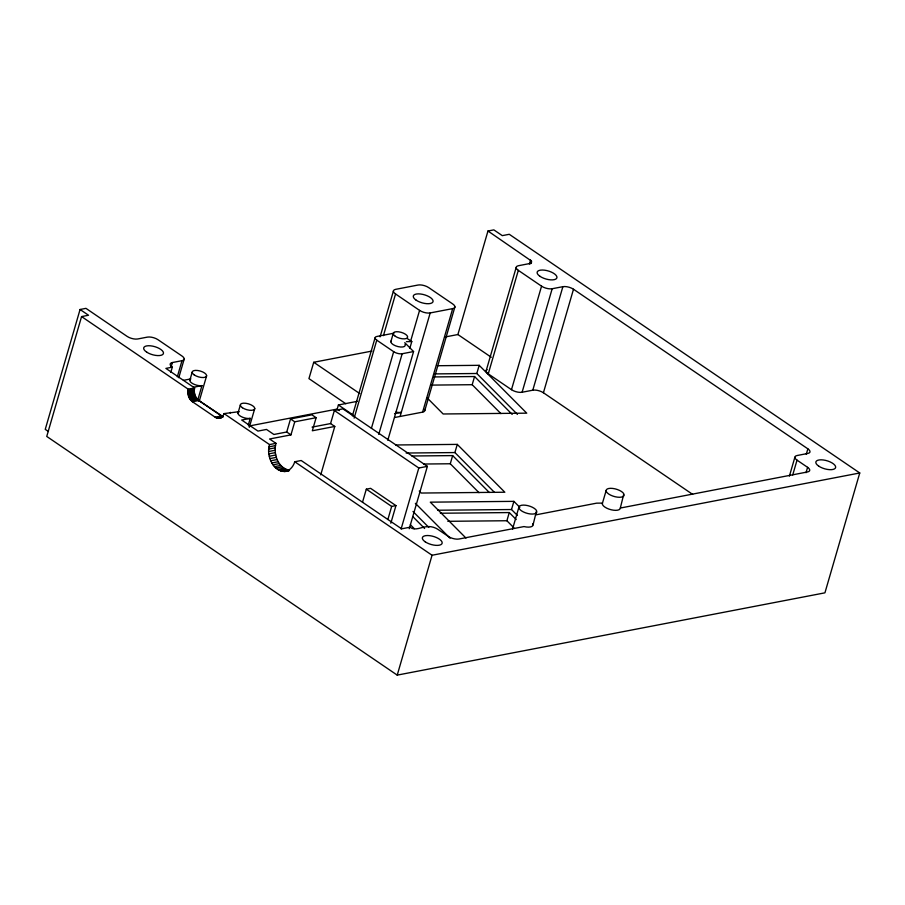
<?xml version="1.0" encoding="UTF-8"?>
<svg xmlns="http://www.w3.org/2000/svg" width="905" height="905" viewBox="0 0 905 905"><rect width="100%" height="100%" fill="white"/><g stroke="black" fill="none" stroke-linecap="round" stroke-linejoin="round"><path stroke-width="1.36" d="M238.875 411.707L224.055 413.596C223.207 417.431 218.399 419.796 215.141 417.194L192.437 401.741C188.636 398.958 187.165 393.686 188.206 389.184L194.609 387.951C193.557 392.442 195.039 397.725 198.84 400.508L223.331 416.843M289.51 470.555C274.849 475.917 265.516 456.561 269.532 444.581L224.055 413.596M282.598 471.335L289.034 470.091C277.654 467.885 273.197 453.484 275.968 443.337L269.566 438.993L290.946 434.886L294.747 421.809L316.128 417.691L312.327 430.769L334.782 426.447L320.732 474.854M177.312 376.819L181.996 360.688A7.772 3.167 16.2 0 0 182.063 356.072L157.956 339.68A7.772 3.167 16.2 0 0 147.323 337.124L137.752 338.968A7.772 3.167 16.2 0 1 127.13 336.4L85.952 308.356L80.07 309.487L45.25 429.355L48.418 431.504M80.07 309.487L88.52 315.245L81.574 316.58L46.743 436.436L397.227 675.119L824.93 592.832L859.75 472.976L509.266 234.293L502.298 235.639L493.847 229.881L487.965 231.013L457.896 334.533L445.418 336.931M171.203 366.57L172.38 362.543L181.996 360.688M170.819 372.283L172.312 367.17A7.772 3.167 16.2 0 1 172.38 362.543M178.771 377.724L184.235 358.912M189.835 380.304L192.211 372.136M197.652 400.406L201.951 385.621A7.455 3.043 16.2 0 1 193.206 383.89A7.455 3.043 16.2 0 1 190.141 379.568M199.191 401.368L206.623 375.801M237.97 413.189L240.345 405.01M248.298 425.09L250.255 418.37A7.455 3.043 16.2 0 1 240.764 416.357A7.455 3.043 16.2 0 1 238.943 411.843M249.294 427.318L254.769 408.483M250.255 418.37L241.692 420.022L257.948 431.085L266.5 429.445L273.898 434.479L286.727 432.002L290.528 418.936L311.908 414.818L316.128 417.691M312.067 427.126L330.563 423.574L334.364 410.497L342.916 408.856L427.375 466.358L409.252 528.724M248.886 426.051L337.203 409.06L338.391 404.976L357.339 401.334M352.396 415.881L375.043 337.904M354.127 418.155L376.774 340.178A6.211 2.534 16.2 0 1 376.831 336.479L393.947 333.187M380.1 336.841L393.381 291.127M383.437 335.653L395.553 293.978A7.772 3.167 16.2 0 1 395.621 289.351L418.065 285.03A7.772 3.167 16.2 0 1 428.687 287.598L452.76 303.99A7.772 3.167 16.2 0 1 452.692 308.616L422.612 412.126L394.704 417.499M390.847 341.728L393.223 333.549M371.412 428.314L393.675 351.683L376.774 340.178M378.731 434.4L402.171 353.742L413.574 351.547L387.793 440.271M362.509 502.241L366.31 489.175L370.609 488.349L395.949 505.601L390.824 523.226M410.587 341.276L419.569 310.381L395.553 293.978M409.818 348.323L411.775 341.604L407.103 338.425M400.112 416.458L430.192 312.938L452.692 308.616M536.869 511.755A9.322 3.812 16.2 0 1 527.796 513.508L525.466 512.807A9.322 3.812 16.2 0 1 521.518 505.273A9.322 3.812 16.2 0 1 536.575 510.669L533.068 524.832A9.322 3.812 16.2 0 1 523.995 526.574L458.948 539.018A7.772 3.167 16.2 0 1 448.326 536.45L437.771 529.267A7.772 3.167 16.2 0 0 427.137 526.699C421.753 526.733 414.943 531.337 410.078 527.208L401.628 528.837L387.872 519.493L391.673 506.427L395.949 505.601M424.852 410.35L454.921 306.829M401.096 529.018L418.811 468.009L427.375 466.358M500.906 413.619L472.184 384.704L474.559 376.537L433.767 376.933M479.005 492.682L450.283 463.767L452.647 455.6L411.865 455.996M517.422 414.366L476.811 373.494L479.186 365.326L437.387 365.722M494.526 492.433L454.91 452.557L457.274 444.389L395.7 444.977M397.227 675.119L432.058 555.251L859.75 472.976M486.087 371.027L516.167 267.507M692.664 494.39L543.419 392.759A7.772 3.167 16.2 0 0 532.796 390.191L522.106 392.25A7.772 3.167 16.2 0 1 511.483 389.682L488.259 373.867L518.327 270.357A7.772 3.167 16.2 0 1 518.395 265.731L530.522 263.378L531.45 262.801L531.484 261.047L487.965 231.013M529.402 264.068L530.579 260.029M530.692 263.74L531.484 261.047M511.483 389.682L541.552 286.172L518.327 270.357M522.106 392.25L552.174 288.74L562.876 286.681A7.772 3.167 16.2 0 1 573.499 289.238L807.86 448.835A7.772 3.167 16.2 0 1 807.792 453.462L797.101 455.52A7.772 3.167 16.2 0 0 797.034 460.147L792.735 474.933M532.796 390.191L562.876 286.681M543.419 392.759L573.499 289.238M513.825 527.717L506.891 520.737L509.266 512.569L440.35 513.237M517.468 515.511L511.517 509.526L513.893 501.359L430.305 502.162L465.973 538.056M512.535 529.097L518.837 507.4M602.289 503.689L606.418 489.673A9.322 3.812 16.2 0 1 617.493 489.571L619.665 490.487A9.322 3.812 16.2 0 1 623.828 493.881L620.321 508.044A9.322 3.812 16.2 0 1 611.248 509.787L608.918 509.096A9.322 3.812 16.2 0 1 602.289 503.689L602.492 503.101L596.644 503.157L535.726 514.877M789.398 476.121L794.862 457.297M806.298 454.22L807.86 448.835M806.027 472.704L807.588 467.331L797.034 460.147M371.955 351.072L313.73 362.272L308.944 378.618L345.778 403.732M230.232 413.019L230.458 412.363M387.872 519.493L301.184 460.509L294.759 461.765C293.344 466.561 289.657 471.132 284.362 471.562M269.532 444.581L275.968 443.337M269.136 446.832L275.561 445.588M268.74 449.084L275.154 447.839M268.796 451.482L275.222 450.238M268.864 453.869L275.278 452.624M269.373 456.233L275.799 454.989M269.882 458.609L276.308 457.353M271.749 462.964L278.174 461.72M273.027 464.819L279.453 463.575M274.317 466.663L280.742 465.419M275.867 468.055L282.292 466.81M277.416 469.446L283.853 468.202M279.136 470.283L285.561 469.028M280.844 471.109L287.281 469.865M172.312 367.17L165.898 368.403L194.609 387.951M183.421 380.338L190.876 378.901M188.048 389.885L194.451 388.652M187.901 391.096L194.304 389.863M187.867 392.34L194.27 391.107M187.957 393.596L194.36 392.363M188.172 394.84L194.575 393.618M188.5 396.073L194.892 394.84M188.93 397.25L195.333 396.017M189.473 398.358L195.876 397.125M190.107 399.377L196.498 398.143M190.819 400.293L197.211 399.06M191.6 401.085L198.003 399.852M192.437 401.741L198.84 400.508M215.141 417.194L221.533 415.961M216.024 417.714L222.415 416.481M216.929 418.065L222.053 417.081M217.845 418.268L221.691 417.533M218.772 418.302L221.329 417.816M394.535 413.676L401.3 412.375A7.772 3.167 16.2 0 1 395.983 412.047M270.821 460.769L277.235 459.536M286.037 471.154L288.616 470.657M193.534 387.227L201.951 385.621M406.435 341.649L411.775 341.604M435.011 373.901L476.811 373.494M431.391 385.1L472.184 384.704M406.141 453.032L454.91 452.557M423.551 464.027L450.283 463.767M437.681 510.239L511.517 509.526M447.817 521.314L506.891 520.737M457.896 334.533L491.291 357.271M313.73 362.272L359.726 393.573M338.391 404.976L352.905 414.863M337.203 409.06L339.432 410.587M334.364 410.497L418.811 468.009M330.563 423.574L334.782 426.447M290.528 418.936L294.747 421.809M286.727 432.002L290.946 434.886M366.31 489.175L391.673 506.427M81.574 316.58L188.206 389.184M294.759 461.765L432.058 555.251M197.392 399.58L222.732 416.843M479.186 365.326L526.733 413.166L443.145 413.981L427.296 398.03M474.559 376.537L512.196 414.411M404.75 342.667L413.574 351.547M457.274 444.389L504.832 492.23L421.244 493.044L419.253 491.042M513.893 501.359L519.832 507.343M452.647 455.6L489.3 492.478M509.266 512.569L516.201 519.549M415.361 503.316L450.034 538.204M412.985 511.483L428.834 527.434M412.714 516.517L424.603 528.486M410.35 524.696L414.309 528.678M620.321 508.044L807.52 471.958A7.772 3.167 16.2 0 0 807.588 467.331M532.774 523.746L533.068 524.832M430.192 312.938A7.772 3.167 16.2 0 1 419.569 310.381M552.174 288.74A7.772 3.167 16.2 0 1 541.552 286.172M488.259 373.867A7.772 3.167 16.2 0 1 487.116 369.636M424.603 409.445A7.772 3.167 16.2 0 1 422.612 412.126M402.171 353.742A6.211 2.534 16.2 0 1 393.675 351.683M405.033 344.33A7.455 3.043 16.2 0 1 398.008 346.604A7.455 3.043 16.2 0 1 391.096 340.97M624.122 494.967A9.322 3.812 16.2 0 1 615.049 496.721L612.719 496.019A9.322 3.812 16.2 0 1 606.09 490.612M425.214 541.823A10.26 4.186 16.2 0 0 441.832 543.894A10.26 4.186 16.2 0 0 429.762 535.669A10.26 4.186 16.2 0 0 425.214 541.823M146.893 352.271A10.26 4.186 16.2 0 0 163.262 353.912A10.26 4.186 16.2 0 0 150.569 345.823A10.26 4.186 16.2 0 0 146.893 352.271M539.991 276.33A10.26 4.186 16.2 0 0 556.609 278.401A10.26 4.186 16.2 0 0 544.55 270.176A10.26 4.186 16.2 0 0 539.991 276.33M818.697 466.12A10.26 4.186 16.2 0 0 835.315 468.19A10.26 4.186 16.2 0 0 823.245 459.966A10.26 4.186 16.2 0 0 818.697 466.12M416.13 300.155A10.26 4.186 16.2 0 0 432.748 302.225A10.26 4.186 16.2 0 0 420.689 294.012A10.26 4.186 16.2 0 0 416.13 300.155M242.427 407.748A7.455 3.043 16.2 0 0 254.509 409.241A7.455 3.043 16.2 0 0 245.719 403.268A7.455 3.043 16.2 0 0 242.427 407.748M395.293 336.275A7.455 3.043 16.2 0 0 407.386 337.791A7.455 3.043 16.2 0 0 398.607 331.807A7.455 3.043 16.2 0 0 395.293 336.275M194.134 374.851A7.455 3.043 16.2 0 0 206.306 376.537A7.455 3.043 16.2 0 0 197.799 370.507A7.455 3.043 16.2 0 0 194.134 374.851"/></g></svg>
